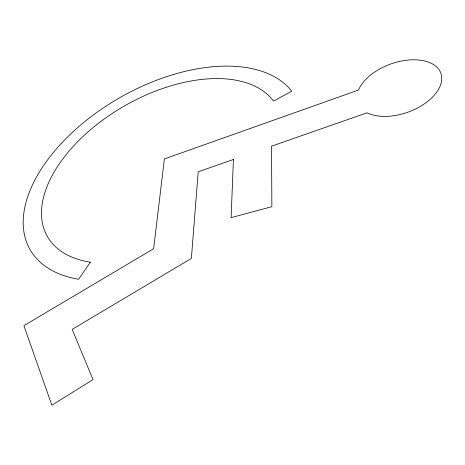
<?xml version="1.0" encoding="UTF-8"?>
<svg xmlns="http://www.w3.org/2000/svg" width="465" height="465" viewBox="0 0 465 465"><rect width="100%" height="100%" fill="white"/><g stroke="black" fill="none" stroke-linecap="round" stroke-linejoin="round"><path stroke-width="0.7" d="M233.424 159.495L231.117 217.637L271.874 206.687L271.537 146.184L367.123 112.797A44.158 25.581 -19.7 0 0 432.671 96.947A44.158 25.581 -19.7 0 0 418.634 60.014A44.158 25.581 -19.7 0 0 358.48 90.065L164.395 158.937L153.624 248.74L23.895 325.674L51.853 405.195L92.994 379.632L72.162 329.383L191.382 258.418L198.2 171.794L233.424 159.495M90.408 262.161L78.579 279.256A153.218 87.298 -29.8 0 1 77.091 128.108A153.218 87.298 -29.8 0 1 291.799 91.175L273.542 101.108A131.932 75.028 -29.8 0 0 88.088 131.857A131.932 75.028 -29.8 0 0 90.408 262.161"/></g></svg>
